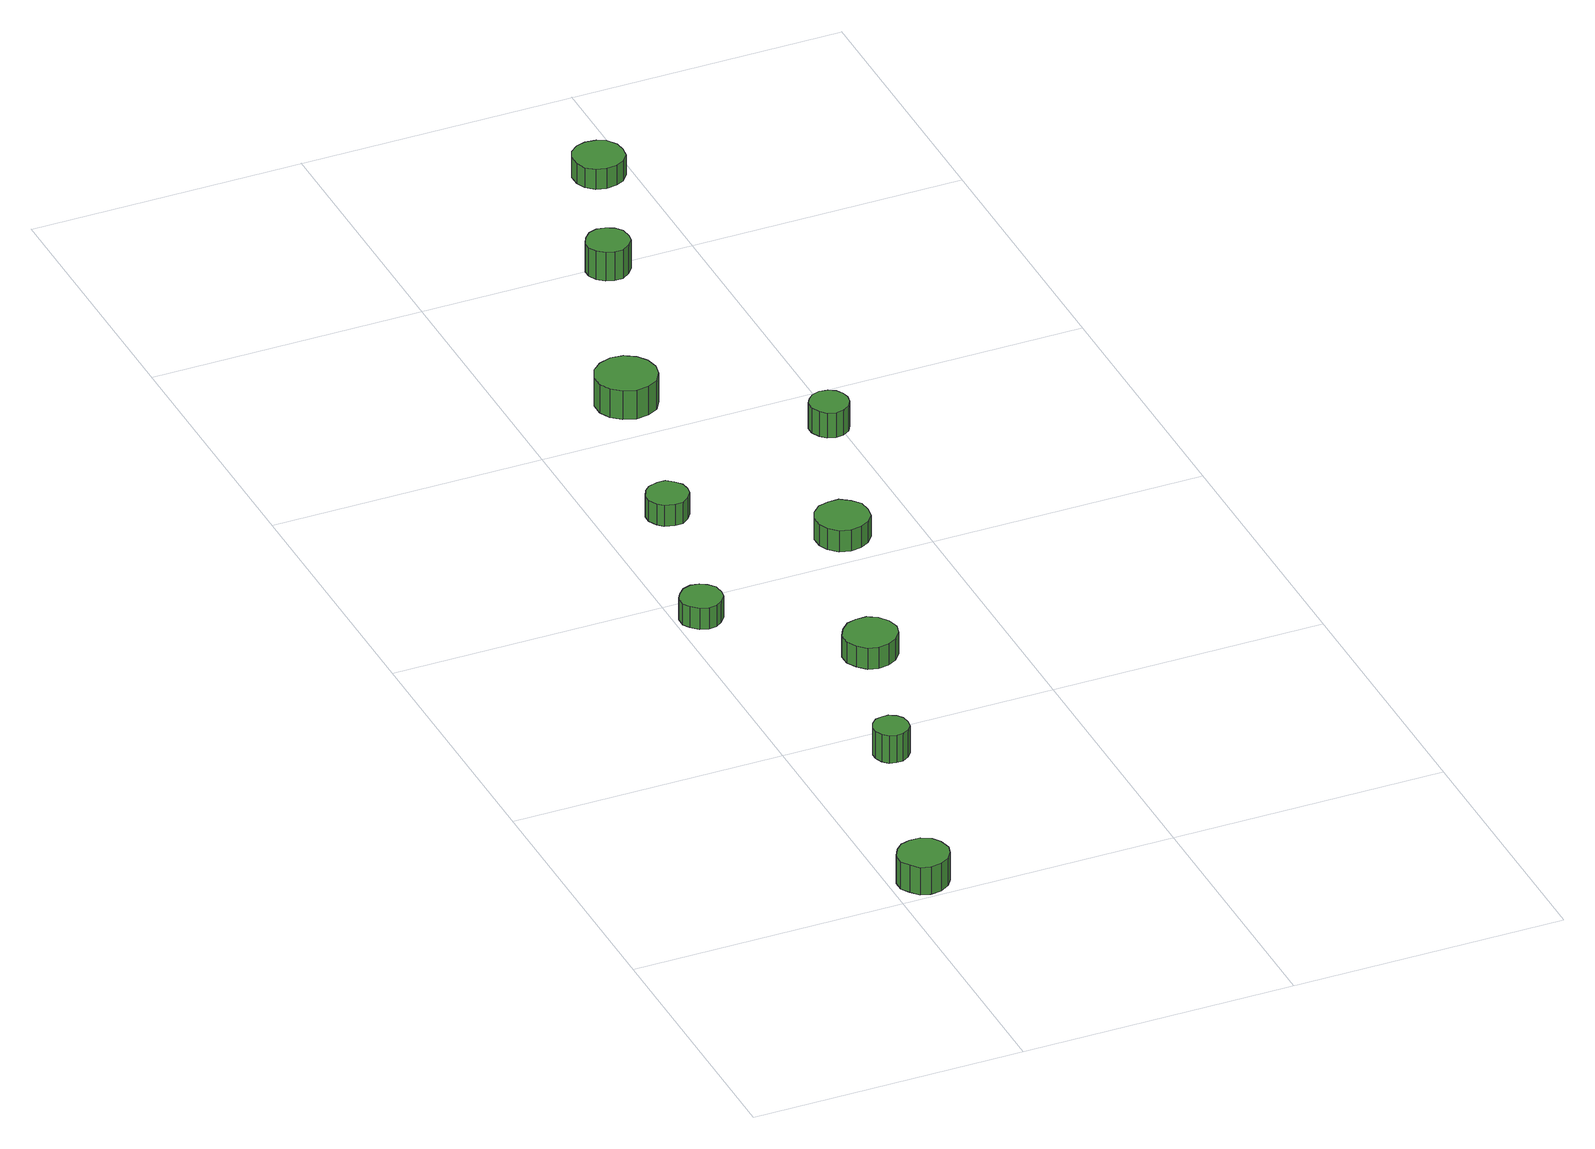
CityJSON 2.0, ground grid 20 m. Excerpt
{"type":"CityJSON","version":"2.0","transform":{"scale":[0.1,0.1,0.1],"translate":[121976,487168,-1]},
"CityObjects":{
"tree1":{"type":"SolitaryVegetationObject","attributes":{"function":"something"},"geometry":[{"type":"MultiSurface","lod":"1","boundaries":[[[0,1,2,3,4,5,6,7,8,9,10,11,12,13,14]],[[15,16,17,18,19,20,21,22,23,24,25,26,27,28,29]],[[0,29,28,1]],[[1,28,27,2]],[[2,27,26,3]],[[3,26,25,4]],[[4,25,24,5]],[[5,24,23,6]],[[6,23,22,7]],[[7,22,21,8]],[[8,21,20,9]],[[9,20,19,10]],[[10,19,18,11]],[[11,18,17,12]],[[12,17,16,13]],[[13,16,15,14]],[[14,15,29,0]]]}]},
"tree2":{"type":"SolitaryVegetationObject","attributes":{"function":"something"},"geometry":[{"type":"MultiSurface","lod":"1","boundaries":[[[30,31,32,33,34,35,36,37,38,39,40,41,42,43,44]],[[45,46,47,48,49,50,51,52,53,54,55,56,57,58,59]],[[30,59,58,31]],[[31,58,57,32]],[[32,57,56,33]],[[33,56,55,34]],[[34,55,54,35]],[[35,54,53,36]],[[36,53,52,37]],[[37,52,51,38]],[[38,51,50,39]],[[39,50,49,40]],[[40,49,48,41]],[[41,48,47,42]],[[42,47,46,43]],[[43,46,45,44]],[[44,45,59,30]]]}]},
"tree3":{"type":"SolitaryVegetationObject","attributes":{"function":"something"},"geometry":[{"type":"MultiSurface","lod":"1","boundaries":[[[60,61,62,63,64,65,66,67,68,69,70,71,72,73,74]],[[75,76,77,78,79,80,81,82,83,84,85,86,87,88,89]],[[60,89,88,61]],[[61,88,87,62]],[[62,87,86,63]],[[63,86,85,64]],[[64,85,84,65]],[[65,84,83,66]],[[66,83,82,67]],[[67,82,81,68]],[[68,81,80,69]],[[69,80,79,70]],[[70,79,78,71]],[[71,78,77,72]],[[72,77,76,73]],[[73,76,75,74]],[[74,75,89,60]]]}]},
"tree4":{"type":"SolitaryVegetationObject","attributes":{"function":"something"},"geometry":[{"type":"MultiSurface","lod":"1","boundaries":[[[90,91,92,93,94,95,96,97,98,99,100,101,102,103,104]],[[105,106,107,108,109,110,111,112,113,114,115,116,117,118,119]],[[90,119,118,91]],[[91,118,117,92]],[[92,117,116,93]],[[93,116,115,94]],[[94,115,114,95]],[[95,114,113,96]],[[96,113,112,97]],[[97,112,111,98]],[[98,111,110,99]],[[99,110,109,100]],[[100,109,108,101]],[[101,108,107,102]],[[102,107,106,103]],[[103,106,105,104]],[[104,105,119,90]]]}]},
"tree5":{"type":"SolitaryVegetationObject","attributes":{"function":"something"},"geometry":[{"type":"MultiSurface","lod":"1","boundaries":[[[120,121,122,123,124,125,126,127,128,129,130,131,132,133,134]],[[135,136,137,138,139,140,141,142,143,144,145,146,147,148,149]],[[120,149,148,121]],[[121,148,147,122]],[[122,147,146,123]],[[123,146,145,124]],[[124,145,144,125]],[[125,144,143,126]],[[126,143,142,127]],[[127,142,141,128]],[[128,141,140,129]],[[129,140,139,130]],[[130,139,138,131]],[[131,138,137,132]],[[132,137,136,133]],[[133,136,135,134]],[[134,135,149,120]]]}]},
"tree6":{"type":"SolitaryVegetationObject","attributes":{"function":"something"},"geometry":[{"type":"MultiSurface","lod":"1","boundaries":[[[150,151,152,153,154,155,156,157,158,159,160,161,162,163,164]],[[165,166,167,168,169,170,171,172,173,174,175,176,177,178,179]],[[150,179,178,151]],[[151,178,177,152]],[[152,177,176,153]],[[153,176,175,154]],[[154,175,174,155]],[[155,174,173,156]],[[156,173,172,157]],[[157,172,171,158]],[[158,171,170,159]],[[159,170,169,160]],[[160,169,168,161]],[[161,168,167,162]],[[162,167,166,163]],[[163,166,165,164]],[[164,165,179,150]]]}]},
"tree7":{"type":"SolitaryVegetationObject","attributes":{"function":"something"},"geometry":[{"type":"MultiSurface","lod":"1","boundaries":[[[180,181,182,183,184,185,186,187,188,189,190,191,192,193,194]],[[195,196,197,198,199,200,201,202,203,204,205,206,207,208,209]],[[180,209,208,181]],[[181,208,207,182]],[[182,207,206,183]],[[183,206,205,184]],[[184,205,204,185]],[[185,204,203,186]],[[186,203,202,187]],[[187,202,201,188]],[[188,201,200,189]],[[189,200,199,190]],[[190,199,198,191]],[[191,198,197,192]],[[192,197,196,193]],[[193,196,195,194]],[[194,195,209,180]]]}]},
"tree8":{"type":"SolitaryVegetationObject","attributes":{"function":"something"},"geometry":[{"type":"MultiSurface","lod":"1","boundaries":[[[210,211,212,213,214,215,216,217,218,219,220,221,222,223,224]],[[225,226,227,228,229,230,231,232,233,234,235,236,237,238,239]],[[210,239,238,211]],[[211,238,237,212]],[[212,237,236,213]],[[213,236,235,214]],[[214,235,234,215]],[[215,234,233,216]],[[216,233,232,217]],[[217,232,231,218]],[[218,231,230,219]],[[219,230,229,220]],[[220,229,228,221]],[[221,228,227,222]],[[222,227,226,223]],[[223,226,225,224]],[[224,225,239,210]]]}]},
"tree9":{"type":"SolitaryVegetationObject","attributes":{"function":"something"},"geometry":[{"type":"MultiSurface","lod":"1","boundaries":[[[240,241,242,243,244,245,246,247,248,249,250,251,252,253,254]],[[255,256,257,258,259,260,261,262,263,264,265,266,267,268,269]],[[240,269,268,241]],[[241,268,267,242]],[[242,267,266,243]],[[243,266,265,244]],[[244,265,264,245]],[[245,264,263,246]],[[246,263,262,247]],[[247,262,261,248]],[[248,261,260,249]],[[249,260,259,250]],[[250,259,258,251]],[[251,258,257,252]],[[252,257,256,253]],[[253,256,255,254]],[[254,255,269,240]]]}]},
"tree10":{"type":"SolitaryVegetationObject","attributes":{"function":"something"},"geometry":[{"type":"MultiSurface","lod":"1","boundaries":[[[270,271,272,273,274,275,276,277,278,279,280,281,282,283,284]],[[285,286,287,288,289,290,291,292,293,294,295,296,297,298,299]],[[270,299,298,271]],[[271,298,297,272]],[[272,297,296,273]],[[273,296,295,274]],[[274,295,294,275]],[[275,294,293,276]],[[276,293,292,277]],[[277,292,291,278]],[[278,291,290,279]],[[279,290,289,280]],[[280,289,288,281]],[[281,288,287,282]],[[282,287,286,283]],[[283,286,285,284]],[[284,285,299,270]]]}]},
"tree11":{"type":"SolitaryVegetationObject","attributes":{"function":"something"}},
"tree12":{"type":"SolitaryVegetationObject","attributes":{"function":"something"}},
"tree13":{"type":"SolitaryVegetationObject","attributes":{"function":"something"}}
},
"vertices":[
[43,21,29],[41,29,29],[37,35,29],[30,39,29],[22,39,29],[15,37,29],[10,32,29],[6,25,29],[6,17,29],[10,11,29],[15,5,29],[22,3,29],[30,4,29],[37,8,29],[41,14,29],[41,14,7],[37,8,7],[30,4,7],[22,3,7],[15,5,7],[10,11,7],[6,17,7],[6,25,7],[10,32,7],[15,37,7],[22,39,7],[30,39,7],[37,35,7],[41,29,7],[43,21,7],
[81,173,29],[80,179,29],[77,183,29],[72,186,29],[67,186,29],[62,185,29],[58,181,29],[56,176,29],[56,171,29],[58,166,29],[62,162,29],[67,161,29],[72,161,29],[77,164,29],[80,168,29],[80,168,7],[77,164,7],[72,161,7],[67,161,7],[62,162,7],[58,166,7],[56,171,7],[56,176,7],[58,181,7],[62,185,7],[67,186,7],[72,186,7],[77,183,7],[80,179,7],[81,173,7],
[34,378,24],[33,385,24],[29,390,24],[24,393,24],[18,394,24],[12,392,24],[7,387,24],[4,382,24],[4,375,24],[7,370,24],[12,365,24],[18,363,24],[24,364,24],[29,367,24],[33,372,24],[33,372,7],[29,367,7],[24,364,7],[18,363,7],[12,365,7],[7,370,7],[4,375,7],[4,382,7],[7,387,7],[12,392,7],[18,394,7],[24,393,7],[29,390,7],[33,385,7],[34,378,7],
[125,291,24],[123,299,24],[118,306,24],[111,310,24],[103,310,24],[96,308,24],[90,302,24],[86,295,24],[86,287,24],[90,280,24],[96,274,24],[103,272,24],[111,273,24],[118,277,24],[123,283,24],[123,283,7],[118,277,7],[111,273,7],[103,272,7],[96,274,7],[90,280,7],[86,287,7],[86,295,7],[90,302,7],[96,308,7],[103,310,7],[111,310,7],[118,306,7],[123,299,7],[125,291,7],
[65,504,24],[64,510,24],[60,515,24],[55,519,24],[49,519,24],[42,517,24],[38,513,24],[35,507,24],[35,501,24],[38,495,24],[42,491,24],[49,489,24],[55,489,24],[60,493,24],[64,498,24],[64,498,7],[60,493,7],[55,489,7],[49,489,7],[42,491,7],[38,495,7],[35,501,7],[35,507,7],[38,513,7],[42,517,7],[49,519,7],[55,519,7],[60,515,7],[64,510,7],[65,504,7],
[103,642,30],[101,651,30],[96,658,30],[88,663,30],[79,664,30],[70,661,30],[63,655,30],[59,646,30],[59,637,30],[63,629,30],[70,623,30],[79,620,30],[88,621,30],[96,625,30],[101,633,30],[101,633,7],[96,625,7],[88,621,7],[79,620,7],[70,623,7],[63,629,7],[59,637,7],[59,646,7],[63,655,7],[70,661,7],[79,664,7],[88,663,7],[96,658,7],[101,651,7],[103,642,7],
[166,431,24],[165,439,24],[160,445,24],[153,450,24],[145,450,24],[137,448,24],[131,442,24],[128,435,24],[128,427,24],[131,420,24],[137,414,24],[145,412,24],[153,413,24],[160,417,24],[165,423,24],[165,423,7],[160,417,7],[153,413,7],[145,412,7],[137,414,7],[131,420,7],[128,427,7],[128,435,7],[131,442,7],[137,448,7],[145,450,7],[153,450,7],[160,445,7],[165,439,7],[166,431,7],
[208,559,27],[207,564,27],[204,569,27],[199,572,27],[193,573,27],[187,571,27],[183,567,27],[180,562,27],[180,556,27],[183,550,27],[187,546,27],[193,544,27],[199,545,27],[204,548,27],[207,553,27],[207,553,7],[204,548,7],[199,545,7],[193,544,7],[187,546,7],[183,550,7],[180,556,7],[180,562,7],[183,567,7],[187,571,7],[193,573,7],[199,572,7],[204,569,7],[207,564,7],[208,559,7],
[152,797,30],[151,804,30],[147,809,30],[141,812,30],[135,813,30],[129,811,30],[124,806,30],[121,800,30],[121,794,30],[124,788,30],[129,784,30],[135,782,30],[141,782,30],[147,786,30],[151,791,30],[151,791,7],[147,786,7],[141,782,7],[135,782,7],[129,784,7],[124,788,7],[121,794,7],[121,800,7],[124,806,7],[129,811,7],[135,813,7],[141,812,7],[147,809,7],[151,804,7],[152,797,7],
[196,906,23],[195,913,23],[190,920,23],[184,923,23],[176,924,23],[169,922,23],[163,917,23],[160,910,23],[160,902,23],[163,895,23],[169,890,23],[176,888,23],[184,889,23],[190,892,23],[195,898,23],[195,898,7],[190,892,7],[184,889,7],[176,888,7],[169,890,7],[163,895,7],[160,902,7],[160,910,7],[163,917,7],[169,922,7],[176,924,7],[184,923,7],[190,920,7],[195,913,7],[196,906,7]
]}
